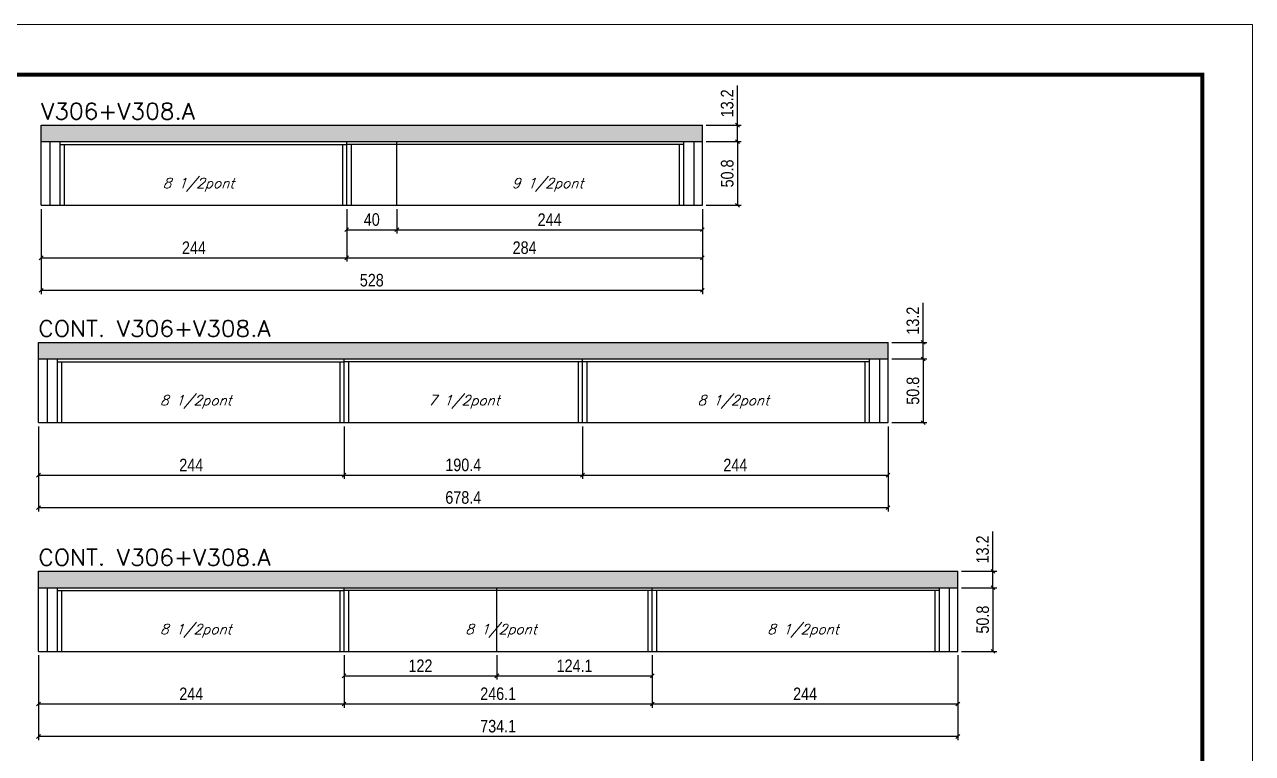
# Model space of a CAD drawing. Extents: x 137137 to 143418, y 10464 to 34486.
# Drawn here: x 137642 to 138622, y 27012 to 27594 of the extents above; entities that cross this region are included whole.
import ezdxf

# ---------------------------------------------------------------- set-up
doc = ezdxf.new("R2010")
doc.units = 0
doc.linetypes.add('DASHED', pattern=[0.75, 0.5, -0.25])
for name, color, linetype in [('COTA', 241, 'Continuous'), ('Painéis', 200, 'Continuous'), ('SARR_2.2x7', 40, 'Continuous'), ('SARR_3.5x7', 81, 'Continuous'), ('texto', 7, 'Continuous')]:
    doc.layers.add(name, color=color, linetype=linetype)
for name, color, linetype, lineweight in [('Folhas', 255, 'Continuous', 9), ('SARRAFO DE PRESSAO', 251, 'DASHED', 9), ('Texto Seção', 7, 'Continuous', 15)]:
    doc.layers.add(name, color=color, linetype=linetype, lineweight=lineweight)
doc.styles.add('COTA TECNICA', font='techl___.ttf', dxfattribs={"height": 10})
doc.styles.add('REGUA-120', font='ROMANS.shx', dxfattribs={"height": 15})
doc.styles.add('Romans', font='romans.shx')
doc.dimstyles.new('PAINEL', dxfattribs={"dimtxt": 10, "dimasz": 3, "dimexe": 3, "dimexo": 3, "dimgap": 3, "dimtad": 1, "dimdec": 1, "dimzin": 12, "dimdsep": 46, "dimtxsty": 'COTA TECNICA', "dimblk1": 'OBLIQUE', "dimblk2": 'OBLIQUE', "dimsah": 1, "dimcen": 0.9, "dimclrd": 4, "dimclre": 4, "dimclrt": 240, "dimadec": 1, "dimazin": 3, "dimtfac": 1, "dimtdec": 1, "dimtmove": 0, "dimatfit": 3, "dimfxl": 1, "dimtolj": 1, "dimtzin": 12, "dimarcsym": 0})

# ---------------------------------------------------------------- blocks, each defined once
blk = doc.blocks.new('9999999999')
at = {"layer": 'Folhas'}
blk.add_lwpolyline([(98138.98, 34190.21), (99623.98, 34190.21), (99623.98, 35240.21), (98138.98, 35240.21)], close=True, dxfattribs=at)
at = {"layer": 'Folhas', "color": 30, "const_width": 3}
blk.add_lwpolyline([(98213.98, 34230.21), (99583.98, 34230.21), (99583.98, 35200.21), (98213.98, 35200.21)], close=True, dxfattribs=at)
blk = doc.blocks.new('_Oblique')
at = {"color": 0, "linetype": 'ByBlock', "lineweight": -2}
blk.add_line((-0.5, -0.5), (0.5, 0.5), dxfattribs=at)
blk = doc.blocks.new('*D723')
at = {"layer": 'COTA', "color": 4, "lineweight": -2, "ltscale": 25, "transparency": 16777216}
for p, q in [((137655.14, 27447.04), (137655.14, 27379.08)), ((138183.14, 27447.04), (138183.14, 27379.08)), ((138183.14, 27382.08), (137655.14, 27382.08))]:
    blk.add_line(p, q, dxfattribs=at)
at = {"layer": 'Defpoints', "color": 0, "ltscale": 25, "transparency": 16777216}
for p in [(137655.14, 27450.04), (138183.14, 27450.04), (137655.14, 27382.08)]:
    blk.add_point(p, dxfattribs=at)
at = {"layer": 'COTA', "color": 4, "lineweight": -2, "ltscale": 25, "transparency": 16777216, "xscale": 3, "yscale": 3, "zscale": 3, "rotation": 180}
blk.add_blockref('_Oblique', (137655.14, 27382.08), dxfattribs=at)
at = {"layer": 'COTA', "color": 4, "lineweight": -2, "ltscale": 25, "transparency": 16777216, "xscale": 3, "yscale": 3, "zscale": 3}
blk.add_blockref('_Oblique', (138183.14, 27382.08), dxfattribs=at)
at = {"layer": 'COTA', "color": 240, "ltscale": 25, "transparency": 16777216, "insert": (137919.14, 27390.21), "char_height": 10, "attachment_point": 5, "style": 'COTA TECNICA'}
blk.add_mtext('\\A1;528', dxfattribs=at)
blk = doc.blocks.new('*D724')
at = {"layer": 'COTA', "color": 4, "lineweight": -2, "ltscale": 25, "transparency": 16777216}
for p, q in [((137655.14, 27447.04), (137655.14, 27405.07)), ((137899.14, 27447.04), (137899.14, 27405.07)), ((137655.14, 27408.07), (137899.14, 27408.07))]:
    blk.add_line(p, q, dxfattribs=at)
at = {"layer": 'Defpoints', "color": 0, "ltscale": 25, "transparency": 16777216}
for p in [(137655.14, 27450.04), (137899.14, 27450.04), (137899.14, 27408.07)]:
    blk.add_point(p, dxfattribs=at)
at = {"layer": 'COTA', "color": 4, "lineweight": -2, "ltscale": 25, "transparency": 16777216, "xscale": 3, "yscale": 3, "zscale": 3, "rotation": 180}
blk.add_blockref('_Oblique', (137655.14, 27408.07), dxfattribs=at)
at = {"layer": 'COTA', "color": 4, "lineweight": -2, "ltscale": 25, "transparency": 16777216, "xscale": 3, "yscale": 3, "zscale": 3}
blk.add_blockref('_Oblique', (137899.14, 27408.07), dxfattribs=at)
at = {"layer": 'COTA', "color": 240, "ltscale": 25, "transparency": 16777216, "insert": (137777.14, 27416.14), "char_height": 10, "attachment_point": 5, "style": 'COTA TECNICA'}
blk.add_mtext('\\A1;244', dxfattribs=at)
blk = doc.blocks.new('*D725')
at = {"layer": 'COTA', "color": 4, "lineweight": -2, "ltscale": 25, "transparency": 16777216}
for p, q in [((137899.14, 27447.04), (137899.14, 27405.07)), ((138183.14, 27447.04), (138183.14, 27405.07)), ((137899.14, 27408.07), (138183.14, 27408.07))]:
    blk.add_line(p, q, dxfattribs=at)
at = {"layer": 'Defpoints', "color": 0, "ltscale": 25, "transparency": 16777216}
for p in [(137899.14, 27450.04), (138183.14, 27450.04), (138183.14, 27408.07)]:
    blk.add_point(p, dxfattribs=at)
at = {"layer": 'COTA', "color": 4, "lineweight": -2, "ltscale": 25, "transparency": 16777216, "xscale": 3, "yscale": 3, "zscale": 3, "rotation": 180}
blk.add_blockref('_Oblique', (137899.14, 27408.07), dxfattribs=at)
at = {"layer": 'COTA', "color": 4, "lineweight": -2, "ltscale": 25, "transparency": 16777216, "xscale": 3, "yscale": 3, "zscale": 3}
blk.add_blockref('_Oblique', (138183.14, 27408.07), dxfattribs=at)
at = {"layer": 'COTA', "color": 240, "ltscale": 25, "transparency": 16777216, "insert": (138041.14, 27416.16), "char_height": 10, "attachment_point": 5, "style": 'COTA TECNICA'}
blk.add_mtext('\\A1;284', dxfattribs=at)
blk = doc.blocks.new('*D726')
at = {"layer": 'COTA', "color": 4, "lineweight": -2, "ltscale": 25, "transparency": 16777216}
for p, q in [((137899.14, 27447.04), (137899.14, 27427.52)), ((137939.14, 27447.04), (137939.14, 27427.52)), ((137899.14, 27430.52), (137939.14, 27430.52))]:
    blk.add_line(p, q, dxfattribs=at)
at = {"layer": 'Defpoints', "color": 0, "ltscale": 25, "transparency": 16777216}
for p in [(137899.14, 27450.04), (137939.14, 27450.04), (137939.14, 27430.52)]:
    blk.add_point(p, dxfattribs=at)
at = {"layer": 'COTA', "color": 4, "lineweight": -2, "ltscale": 25, "transparency": 16777216, "xscale": 3, "yscale": 3, "zscale": 3, "rotation": 180}
blk.add_blockref('_Oblique', (137899.14, 27430.52), dxfattribs=at)
at = {"layer": 'COTA', "color": 4, "lineweight": -2, "ltscale": 25, "transparency": 16777216, "xscale": 3, "yscale": 3, "zscale": 3}
blk.add_blockref('_Oblique', (137939.14, 27430.52), dxfattribs=at)
at = {"layer": 'COTA', "color": 240, "ltscale": 25, "transparency": 16777216, "insert": (137919.14, 27438.62), "char_height": 10, "attachment_point": 5, "style": 'COTA TECNICA'}
blk.add_mtext('\\A1;40', dxfattribs=at)
blk = doc.blocks.new('*D727')
at = {"layer": 'COTA', "color": 4, "lineweight": -2, "ltscale": 25, "transparency": 16777216}
for p, q in [((137939.14, 27447.04), (137939.14, 27427.52)), ((138183.14, 27447.04), (138183.14, 27427.52)), ((137939.14, 27430.52), (138183.14, 27430.52))]:
    blk.add_line(p, q, dxfattribs=at)
at = {"layer": 'Defpoints', "color": 0, "ltscale": 25, "transparency": 16777216}
for p in [(137939.14, 27450.04), (138183.14, 27450.04), (138183.14, 27430.52)]:
    blk.add_point(p, dxfattribs=at)
at = {"layer": 'COTA', "color": 4, "lineweight": -2, "ltscale": 25, "transparency": 16777216, "xscale": 3, "yscale": 3, "zscale": 3, "rotation": 180}
blk.add_blockref('_Oblique', (137939.14, 27430.52), dxfattribs=at)
at = {"layer": 'COTA', "color": 4, "lineweight": -2, "ltscale": 25, "transparency": 16777216, "xscale": 3, "yscale": 3, "zscale": 3}
blk.add_blockref('_Oblique', (138183.14, 27430.52), dxfattribs=at)
at = {"layer": 'COTA', "color": 240, "ltscale": 25, "transparency": 16777216, "insert": (138061.14, 27438.59), "char_height": 10, "attachment_point": 5, "style": 'COTA TECNICA'}
blk.add_mtext('\\A1;244', dxfattribs=at)
blk = doc.blocks.new('*D707')
at = {"layer": 'COTA', "color": 4, "lineweight": -2, "ltscale": 25, "transparency": 16777216}
for p, q in [((138186.14, 27500.84), (138214.13, 27500.84)), ((138211.13, 27500.84), (138211.13, 27450.04)), ((138186.14, 27450.04), (138214.13, 27450.04))]:
    blk.add_line(p, q, dxfattribs=at)
at = {"layer": 'Defpoints', "color": 0, "ltscale": 25, "transparency": 16777216}
for p in [(138183.14, 27500.84), (138183.14, 27450.04), (138211.13, 27450.04)]:
    blk.add_point(p, dxfattribs=at)
at = {"layer": 'COTA', "color": 4, "lineweight": -2, "ltscale": 25, "transparency": 16777216, "xscale": 3, "yscale": 3, "zscale": 3}
for p, rotation in [((138211.13, 27500.84), 90), ((138211.13, 27450.04), 270)]:
    blk.add_blockref('_Oblique', p, dxfattribs=dict(at, rotation=rotation))
at = {"layer": 'COTA', "color": 240, "ltscale": 25, "transparency": 16777216, "insert": (138203, 27475.44), "char_height": 10, "attachment_point": 5, "rotation": 90, "style": 'COTA TECNICA'}
blk.add_mtext('\\A1;50.8', dxfattribs=at)
blk = doc.blocks.new('*D708')
at = {"layer": 'COTA', "color": 4, "lineweight": -2, "ltscale": 25, "transparency": 16777216}
for p, q in [((138211.13, 27514.04), (138211.13, 27545.78)), ((138186.14, 27514.04), (138214.13, 27514.04)), ((138211.13, 27500.84), (138211.13, 27514.04)), ((138186.14, 27500.84), (138214.13, 27500.84))]:
    blk.add_line(p, q, dxfattribs=at)
at = {"layer": 'Defpoints', "color": 0, "ltscale": 25, "transparency": 16777216}
for p in [(138183.14, 27514.04), (138211.13, 27514.04), (138183.14, 27500.84)]:
    blk.add_point(p, dxfattribs=at)
at = {"layer": 'COTA', "color": 4, "lineweight": -2, "ltscale": 25, "transparency": 16777216, "xscale": 3, "yscale": 3, "zscale": 3}
for p, rotation in [((138211.13, 27514.04), 90), ((138211.13, 27500.84), 270)]:
    blk.add_blockref('_Oblique', p, dxfattribs=dict(at, rotation=rotation))
at = {"layer": 'COTA', "color": 240, "ltscale": 25, "transparency": 16777216, "insert": (138202.91, 27531.41), "char_height": 10, "attachment_point": 5, "rotation": 90, "style": 'COTA TECNICA'}
blk.add_mtext('\\A1;13.2', dxfattribs=at)
blk = doc.blocks.new('*D709')
at = {"layer": 'COTA', "color": 4, "lineweight": -2, "ltscale": 25, "transparency": 16777216}
for p, q in [((137652.99, 27273.56), (137652.99, 27205.6)), ((138331.39, 27273.56), (138331.39, 27205.6)), ((138331.39, 27208.6), (137652.99, 27208.6))]:
    blk.add_line(p, q, dxfattribs=at)
at = {"layer": 'Defpoints', "color": 0, "ltscale": 25, "transparency": 16777216}
for p in [(137652.99, 27276.56), (138331.39, 27276.56), (137652.99, 27208.6)]:
    blk.add_point(p, dxfattribs=at)
at = {"layer": 'COTA', "color": 4, "lineweight": -2, "ltscale": 25, "transparency": 16777216, "xscale": 3, "yscale": 3, "zscale": 3, "rotation": 180}
blk.add_blockref('_Oblique', (137652.99, 27208.6), dxfattribs=at)
at = {"layer": 'COTA', "color": 4, "lineweight": -2, "ltscale": 25, "transparency": 16777216, "xscale": 3, "yscale": 3, "zscale": 3}
blk.add_blockref('_Oblique', (138331.39, 27208.6), dxfattribs=at)
at = {"layer": 'COTA', "color": 240, "ltscale": 25, "transparency": 16777216, "insert": (137992.19, 27216.73), "char_height": 10, "attachment_point": 5, "style": 'COTA TECNICA'}
blk.add_mtext('\\A1;678.4', dxfattribs=at)
blk = doc.blocks.new('*D710')
at = {"layer": 'COTA', "color": 4, "lineweight": -2, "ltscale": 25, "transparency": 16777216}
for p, q in [((137652.99, 27273.56), (137652.99, 27231.59)), ((137896.99, 27273.56), (137896.99, 27231.59)), ((137652.99, 27234.59), (137896.99, 27234.59))]:
    blk.add_line(p, q, dxfattribs=at)
at = {"layer": 'Defpoints', "color": 0, "ltscale": 25, "transparency": 16777216}
for p in [(137652.99, 27276.56), (137896.99, 27276.56), (137896.99, 27234.59)]:
    blk.add_point(p, dxfattribs=at)
at = {"layer": 'COTA', "color": 4, "lineweight": -2, "ltscale": 25, "transparency": 16777216, "xscale": 3, "yscale": 3, "zscale": 3, "rotation": 180}
blk.add_blockref('_Oblique', (137652.99, 27234.59), dxfattribs=at)
at = {"layer": 'COTA', "color": 4, "lineweight": -2, "ltscale": 25, "transparency": 16777216, "xscale": 3, "yscale": 3, "zscale": 3}
blk.add_blockref('_Oblique', (137896.99, 27234.59), dxfattribs=at)
at = {"layer": 'COTA', "color": 240, "ltscale": 25, "transparency": 16777216, "insert": (137774.99, 27242.66), "char_height": 10, "attachment_point": 5, "style": 'COTA TECNICA'}
blk.add_mtext('\\A1;244', dxfattribs=at)
blk = doc.blocks.new('*D711')
at = {"layer": 'COTA', "color": 4, "lineweight": -2, "ltscale": 25, "transparency": 16777216}
for p, q in [((137896.99, 27273.56), (137896.99, 27231.59)), ((138087.39, 27273.56), (138087.39, 27231.59)), ((137896.99, 27234.59), (138087.39, 27234.59))]:
    blk.add_line(p, q, dxfattribs=at)
at = {"layer": 'Defpoints', "color": 0, "ltscale": 25, "transparency": 16777216}
for p in [(137896.99, 27276.56), (138087.39, 27276.56), (138087.39, 27234.59)]:
    blk.add_point(p, dxfattribs=at)
at = {"layer": 'COTA', "color": 4, "lineweight": -2, "ltscale": 25, "transparency": 16777216, "xscale": 3, "yscale": 3, "zscale": 3, "rotation": 180}
blk.add_blockref('_Oblique', (137896.99, 27234.59), dxfattribs=at)
at = {"layer": 'COTA', "color": 4, "lineweight": -2, "ltscale": 25, "transparency": 16777216, "xscale": 3, "yscale": 3, "zscale": 3}
blk.add_blockref('_Oblique', (138087.39, 27234.59), dxfattribs=at)
at = {"layer": 'COTA', "color": 240, "ltscale": 25, "transparency": 16777216, "insert": (137992.19, 27242.72), "char_height": 10, "attachment_point": 5, "style": 'COTA TECNICA'}
blk.add_mtext('\\A1;190.4', dxfattribs=at)
blk = doc.blocks.new('*D712')
at = {"layer": 'COTA', "color": 4, "lineweight": -2, "ltscale": 25, "transparency": 16777216}
for p, q in [((138087.39, 27273.56), (138087.39, 27231.59)), ((138331.39, 27273.56), (138331.39, 27231.59)), ((138087.39, 27234.59), (138331.39, 27234.59))]:
    blk.add_line(p, q, dxfattribs=at)
at = {"layer": 'Defpoints', "color": 0, "ltscale": 25, "transparency": 16777216}
for p in [(138087.39, 27276.56), (138331.39, 27276.56), (138331.39, 27234.59)]:
    blk.add_point(p, dxfattribs=at)
at = {"layer": 'COTA', "color": 4, "lineweight": -2, "ltscale": 25, "transparency": 16777216, "xscale": 3, "yscale": 3, "zscale": 3, "rotation": 180}
blk.add_blockref('_Oblique', (138087.39, 27234.59), dxfattribs=at)
at = {"layer": 'COTA', "color": 4, "lineweight": -2, "ltscale": 25, "transparency": 16777216, "xscale": 3, "yscale": 3, "zscale": 3}
blk.add_blockref('_Oblique', (138331.39, 27234.59), dxfattribs=at)
at = {"layer": 'COTA', "color": 240, "ltscale": 25, "transparency": 16777216, "insert": (138209.39, 27242.66), "char_height": 10, "attachment_point": 5, "style": 'COTA TECNICA'}
blk.add_mtext('\\A1;244', dxfattribs=at)
blk = doc.blocks.new('*D713')
at = {"layer": 'COTA', "color": 4, "lineweight": -2, "ltscale": 25, "transparency": 16777216}
for p, q in [((138334.39, 27327.36), (138362.38, 27327.36)), ((138359.38, 27327.36), (138359.38, 27276.56)), ((138334.39, 27276.56), (138362.38, 27276.56))]:
    blk.add_line(p, q, dxfattribs=at)
at = {"layer": 'Defpoints', "color": 0, "ltscale": 25, "transparency": 16777216}
for p in [(138331.39, 27327.36), (138331.39, 27276.56), (138359.38, 27276.56)]:
    blk.add_point(p, dxfattribs=at)
at = {"layer": 'COTA', "color": 4, "lineweight": -2, "ltscale": 25, "transparency": 16777216, "xscale": 3, "yscale": 3, "zscale": 3}
for p, rotation in [((138359.38, 27327.36), 90), ((138359.38, 27276.56), 270)]:
    blk.add_blockref('_Oblique', p, dxfattribs=dict(at, rotation=rotation))
at = {"layer": 'COTA', "color": 240, "ltscale": 25, "transparency": 16777216, "insert": (138351.25, 27301.96), "char_height": 10, "attachment_point": 5, "rotation": 90, "style": 'COTA TECNICA'}
blk.add_mtext('\\A1;50.8', dxfattribs=at)
blk = doc.blocks.new('*D714')
at = {"layer": 'COTA', "color": 4, "lineweight": -2, "ltscale": 25, "transparency": 16777216}
for p, q in [((138359.38, 27340.56), (138359.38, 27372.3)), ((138334.39, 27340.56), (138362.38, 27340.56)), ((138359.38, 27327.36), (138359.38, 27340.56)), ((138334.39, 27327.36), (138362.38, 27327.36))]:
    blk.add_line(p, q, dxfattribs=at)
at = {"layer": 'Defpoints', "color": 0, "ltscale": 25, "transparency": 16777216}
for p in [(138331.39, 27340.56), (138359.38, 27340.56), (138331.39, 27327.36)]:
    blk.add_point(p, dxfattribs=at)
at = {"layer": 'COTA', "color": 4, "lineweight": -2, "ltscale": 25, "transparency": 16777216, "xscale": 3, "yscale": 3, "zscale": 3}
for p, rotation in [((138359.38, 27340.56), 90), ((138359.38, 27327.36), 270)]:
    blk.add_blockref('_Oblique', p, dxfattribs=dict(at, rotation=rotation))
at = {"layer": 'COTA', "color": 240, "ltscale": 25, "transparency": 16777216, "insert": (138351.16, 27357.93), "char_height": 10, "attachment_point": 5, "rotation": 90, "style": 'COTA TECNICA'}
blk.add_mtext('\\A1;13.2', dxfattribs=at)
blk = doc.blocks.new('*D715')
at = {"layer": 'COTA', "color": 4, "lineweight": -2, "ltscale": 25, "transparency": 16777216}
for p, q in [((137652.99, 27090.89), (137652.99, 27022.93)), ((138387.09, 27090.89), (138387.09, 27022.93)), ((138387.09, 27025.93), (137652.99, 27025.93))]:
    blk.add_line(p, q, dxfattribs=at)
at = {"layer": 'Defpoints', "color": 0, "ltscale": 25, "transparency": 16777216}
for p in [(137652.99, 27093.89), (138387.09, 27093.89), (137652.99, 27025.93)]:
    blk.add_point(p, dxfattribs=at)
at = {"layer": 'COTA', "color": 4, "lineweight": -2, "ltscale": 25, "transparency": 16777216, "xscale": 3, "yscale": 3, "zscale": 3, "rotation": 180}
blk.add_blockref('_Oblique', (137652.99, 27025.93), dxfattribs=at)
at = {"layer": 'COTA', "color": 4, "lineweight": -2, "ltscale": 25, "transparency": 16777216, "xscale": 3, "yscale": 3, "zscale": 3}
blk.add_blockref('_Oblique', (138387.09, 27025.93), dxfattribs=at)
at = {"layer": 'COTA', "color": 240, "ltscale": 25, "transparency": 16777216, "insert": (138020.04, 27034.15), "char_height": 10, "attachment_point": 5, "style": 'COTA TECNICA'}
blk.add_mtext('\\A1;734.1', dxfattribs=at)
blk = doc.blocks.new('*D716')
at = {"layer": 'COTA', "color": 4, "lineweight": -2, "ltscale": 25, "transparency": 16777216}
for p, q in [((137652.99, 27090.89), (137652.99, 27048.92)), ((137896.99, 27090.89), (137896.99, 27048.92)), ((137652.99, 27051.92), (137896.99, 27051.92))]:
    blk.add_line(p, q, dxfattribs=at)
at = {"layer": 'Defpoints', "color": 0, "ltscale": 25, "transparency": 16777216}
for p in [(137652.99, 27093.89), (137896.99, 27093.89), (137896.99, 27051.92)]:
    blk.add_point(p, dxfattribs=at)
at = {"layer": 'COTA', "color": 4, "lineweight": -2, "ltscale": 25, "transparency": 16777216, "xscale": 3, "yscale": 3, "zscale": 3, "rotation": 180}
blk.add_blockref('_Oblique', (137652.99, 27051.92), dxfattribs=at)
at = {"layer": 'COTA', "color": 4, "lineweight": -2, "ltscale": 25, "transparency": 16777216, "xscale": 3, "yscale": 3, "zscale": 3}
blk.add_blockref('_Oblique', (137896.99, 27051.92), dxfattribs=at)
at = {"layer": 'COTA', "color": 240, "ltscale": 25, "transparency": 16777216, "insert": (137774.99, 27059.99), "char_height": 10, "attachment_point": 5, "style": 'COTA TECNICA'}
blk.add_mtext('\\A1;244', dxfattribs=at)
blk = doc.blocks.new('*D717')
at = {"layer": 'COTA', "color": 4, "lineweight": -2, "ltscale": 25, "transparency": 16777216}
for p, q in [((137896.99, 27090.89), (137896.99, 27048.92)), ((138143.09, 27090.89), (138143.09, 27048.92)), ((137896.99, 27051.92), (138143.09, 27051.92))]:
    blk.add_line(p, q, dxfattribs=at)
at = {"layer": 'Defpoints', "color": 0, "ltscale": 25, "transparency": 16777216}
for p in [(137896.99, 27093.89), (138143.09, 27093.89), (138143.09, 27051.92)]:
    blk.add_point(p, dxfattribs=at)
at = {"layer": 'COTA', "color": 4, "lineweight": -2, "ltscale": 25, "transparency": 16777216, "xscale": 3, "yscale": 3, "zscale": 3, "rotation": 180}
blk.add_blockref('_Oblique', (137896.99, 27051.92), dxfattribs=at)
at = {"layer": 'COTA', "color": 4, "lineweight": -2, "ltscale": 25, "transparency": 16777216, "xscale": 3, "yscale": 3, "zscale": 3}
blk.add_blockref('_Oblique', (138143.09, 27051.92), dxfattribs=at)
at = {"layer": 'COTA', "color": 240, "ltscale": 25, "transparency": 16777216, "insert": (138020.04, 27060.02), "char_height": 10, "attachment_point": 5, "style": 'COTA TECNICA'}
blk.add_mtext('\\A1;246.1', dxfattribs=at)
blk = doc.blocks.new('*D718')
at = {"layer": 'COTA', "color": 4, "lineweight": -2, "ltscale": 25, "transparency": 16777216}
for p, q in [((138143.09, 27090.89), (138143.09, 27048.92)), ((138387.09, 27090.89), (138387.09, 27048.92)), ((138143.09, 27051.92), (138387.09, 27051.92))]:
    blk.add_line(p, q, dxfattribs=at)
at = {"layer": 'Defpoints', "color": 0, "ltscale": 25, "transparency": 16777216}
for p in [(138143.09, 27093.89), (138387.09, 27093.89), (138387.09, 27051.92)]:
    blk.add_point(p, dxfattribs=at)
at = {"layer": 'COTA', "color": 4, "lineweight": -2, "ltscale": 25, "transparency": 16777216, "xscale": 3, "yscale": 3, "zscale": 3, "rotation": 180}
blk.add_blockref('_Oblique', (138143.09, 27051.92), dxfattribs=at)
at = {"layer": 'COTA', "color": 4, "lineweight": -2, "ltscale": 25, "transparency": 16777216, "xscale": 3, "yscale": 3, "zscale": 3}
blk.add_blockref('_Oblique', (138387.09, 27051.92), dxfattribs=at)
at = {"layer": 'COTA', "color": 240, "ltscale": 25, "transparency": 16777216, "insert": (138265.09, 27059.99), "char_height": 10, "attachment_point": 5, "style": 'COTA TECNICA'}
blk.add_mtext('\\A1;244', dxfattribs=at)
blk = doc.blocks.new('*D719')
at = {"layer": 'COTA', "color": 4, "lineweight": -2, "ltscale": 25, "transparency": 16777216}
for p, q in [((138390.09, 27144.69), (138418.08, 27144.69)), ((138415.08, 27144.69), (138415.08, 27093.89)), ((138390.09, 27093.89), (138418.08, 27093.89))]:
    blk.add_line(p, q, dxfattribs=at)
at = {"layer": 'Defpoints', "color": 0, "ltscale": 25, "transparency": 16777216}
for p in [(138387.09, 27144.69), (138387.09, 27093.89), (138415.08, 27093.89)]:
    blk.add_point(p, dxfattribs=at)
at = {"layer": 'COTA', "color": 4, "lineweight": -2, "ltscale": 25, "transparency": 16777216, "xscale": 3, "yscale": 3, "zscale": 3}
for p, rotation in [((138415.08, 27144.69), 90), ((138415.08, 27093.89), 270)]:
    blk.add_blockref('_Oblique', p, dxfattribs=dict(at, rotation=rotation))
at = {"layer": 'COTA', "color": 240, "ltscale": 25, "transparency": 16777216, "insert": (138406.95, 27119.29), "char_height": 10, "attachment_point": 5, "rotation": 90, "style": 'COTA TECNICA'}
blk.add_mtext('\\A1;50.8', dxfattribs=at)
blk = doc.blocks.new('*D720')
at = {"layer": 'COTA', "color": 4, "lineweight": -2, "ltscale": 25, "transparency": 16777216}
for p, q in [((138415.08, 27157.89), (138415.08, 27189.62)), ((138390.09, 27157.89), (138418.08, 27157.89)), ((138415.08, 27144.69), (138415.08, 27157.89)), ((138390.09, 27144.69), (138418.08, 27144.69))]:
    blk.add_line(p, q, dxfattribs=at)
at = {"layer": 'Defpoints', "color": 0, "ltscale": 25, "transparency": 16777216}
for p in [(138387.09, 27157.89), (138415.08, 27157.89), (138387.09, 27144.69)]:
    blk.add_point(p, dxfattribs=at)
at = {"layer": 'COTA', "color": 4, "lineweight": -2, "ltscale": 25, "transparency": 16777216, "xscale": 3, "yscale": 3, "zscale": 3}
for p, rotation in [((138415.08, 27157.89), 90), ((138415.08, 27144.69), 270)]:
    blk.add_blockref('_Oblique', p, dxfattribs=dict(at, rotation=rotation))
at = {"layer": 'COTA', "color": 240, "ltscale": 25, "transparency": 16777216, "insert": (138406.86, 27175.26), "char_height": 10, "attachment_point": 5, "rotation": 90, "style": 'COTA TECNICA'}
blk.add_mtext('\\A1;13.2', dxfattribs=at)
blk = doc.blocks.new('*D721')
at = {"layer": 'COTA', "color": 4, "lineweight": -2, "ltscale": 25, "transparency": 16777216}
for p, q in [((137896.99, 27090.89), (137896.99, 27071.35)), ((138018.99, 27090.89), (138018.99, 27071.35)), ((137896.99, 27074.35), (138018.99, 27074.35))]:
    blk.add_line(p, q, dxfattribs=at)
at = {"layer": 'Defpoints', "color": 0, "ltscale": 25, "transparency": 16777216}
for p in [(137896.99, 27093.89), (138018.99, 27093.89), (138018.99, 27074.35)]:
    blk.add_point(p, dxfattribs=at)
at = {"layer": 'COTA', "color": 4, "lineweight": -2, "ltscale": 25, "transparency": 16777216, "xscale": 3, "yscale": 3, "zscale": 3, "rotation": 180}
blk.add_blockref('_Oblique', (137896.99, 27074.35), dxfattribs=at)
at = {"layer": 'COTA', "color": 4, "lineweight": -2, "ltscale": 25, "transparency": 16777216, "xscale": 3, "yscale": 3, "zscale": 3}
blk.add_blockref('_Oblique', (138018.99, 27074.35), dxfattribs=at)
at = {"layer": 'COTA', "color": 240, "ltscale": 25, "transparency": 16777216, "insert": (137957.99, 27082.41), "char_height": 10, "attachment_point": 5, "style": 'COTA TECNICA'}
blk.add_mtext('\\A1;122', dxfattribs=at)
blk = doc.blocks.new('*D722')
at = {"layer": 'COTA', "color": 4, "lineweight": -2, "ltscale": 25, "transparency": 16777216}
for p, q in [((138018.99, 27090.89), (138018.99, 27071.35)), ((138143.09, 27090.89), (138143.09, 27071.35)), ((138018.99, 27074.35), (138143.09, 27074.35))]:
    blk.add_line(p, q, dxfattribs=at)
at = {"layer": 'Defpoints', "color": 0, "ltscale": 25, "transparency": 16777216}
for p in [(138018.99, 27093.89), (138143.09, 27093.89), (138143.09, 27074.35)]:
    blk.add_point(p, dxfattribs=at)
at = {"layer": 'COTA', "color": 4, "lineweight": -2, "ltscale": 25, "transparency": 16777216, "xscale": 3, "yscale": 3, "zscale": 3, "rotation": 180}
blk.add_blockref('_Oblique', (138018.99, 27074.35), dxfattribs=at)
at = {"layer": 'COTA', "color": 4, "lineweight": -2, "ltscale": 25, "transparency": 16777216, "xscale": 3, "yscale": 3, "zscale": 3}
blk.add_blockref('_Oblique', (138143.09, 27074.35), dxfattribs=at)
at = {"layer": 'COTA', "color": 240, "ltscale": 25, "transparency": 16777216, "insert": (138081.04, 27082.42), "char_height": 10, "attachment_point": 5, "style": 'COTA TECNICA'}
blk.add_mtext('\\A1;124.1', dxfattribs=at)

msp = doc.modelspace()

# ---------------------------------------------------------------- hatches: boundary and pattern name
at = {"layer": 'COTA', "linetype": 'ByBlock'}
h = msp.add_hatch(dxfattribs=at)
h.set_pattern_fill('AR-CONC', color=256, scale=0.03)
h.set_pattern_definition([(50, (-1596.3504, -5678.5823), (5.46554007, -0.47817257), [0.5715, -6.2865]), (355, (-1596.3504, -5678.5823), (-1.05730264, 5.73170536), [0.4572, -5.02921753]), (100.4514447, (-1595.895, -5678.622), (4.40823741, 5.25353256), [0.48570026, -5.34270734]), (46.1842, (-1596.3504, -5677.058), (8.13237123, -1.26126984), [0.85725, -9.42975]), (96.6355576, (-1595.673, -5677.1634), (7.122124, 7.42278374), [0.7285507, -8.01406824]), (351.184151, (-1596.35, -5677.058), (7.122124, 7.42278374), [0.685799, -7.54379196]), (21, (-1595.5884, -5677.4393), (4.54843174, -3.06795595), [0.5715, -6.2865]), (326, (-1595.5884, -5677.4393), (1.85406085, 5.52563898), [0.4572, -5.0292]), (71.451445, (-1595.2094, -5677.695), (6.40249258, 2.45768307), [0.48570026, -5.34269813]), (37.5, (-1596.3504, -5678.5823), (0.092658098, 2.536651166), [0, -4.96824, 0, -5.1054, 0, -5.04825]), (7.5, (-1596.3504, -5678.5823), (2.004589875, 3.005417245), [0, -2.91084, 0, -4.85394, 0, -1.92405]), (327.5, (-1598.0497, -5678.5823), (4.067717855, -0.17186232), [0, -1.905, 0, -5.9436, 0, -7.8867]), (317.5, (-1598.8117, -5678.5823), (4.44387544, 0.76279473), [0, -2.4765, 0, -3.94716, 0, -5.6007])])
h.paths.add_polyline_path([(138183.14, 27500.84), (138183.14, 27514.04), (137655.14, 27514.04), (137655.14, 27500.84)])
h = msp.add_hatch(dxfattribs=at)
h.set_pattern_fill('AR-CONC', color=256, scale=0.03)
h.set_pattern_definition([(50, (-1598.5, -5852.061), (5.46554007, -0.47817257), [0.5715, -6.2865]), (355, (-1598.5, -5852.061), (-1.05730264, 5.73170536), [0.4572, -5.02921753]), (100.4514447, (-1598.0445, -5852.101), (4.40823741, 5.25353256), [0.48570026, -5.34270734]), (46.1842, (-1598.5, -5850.537), (8.13237123, -1.26126984), [0.85725, -9.42975]), (96.6355576, (-1597.822, -5850.642), (7.122124, 7.42278374), [0.7285507, -8.01406824]), (351.184151, (-1598.5, -5850.537), (7.122124, 7.42278374), [0.685799, -7.54379196]), (21, (-1597.738, -5850.918), (4.54843174, -3.06795595), [0.5715, -6.2865]), (326, (-1597.738, -5850.918), (1.85406085, 5.52563898), [0.4572, -5.0292]), (71.451445, (-1597.359, -5851.174), (6.40249258, 2.45768307), [0.48570026, -5.34269813]), (37.5, (-1598.5, -5852.0612), (0.092658098, 2.536651166), [0, -4.96824, 0, -5.1054, 0, -5.04825]), (7.5, (-1598.5, -5852.0612), (2.004589875, 3.005417245), [0, -2.91084, 0, -4.85394, 0, -1.92405]), (327.5, (-1600.1993, -5852.0612), (4.067717855, -0.17186232), [0, -1.905, 0, -5.9436, 0, -7.8867]), (317.5, (-1600.9613, -5852.0612), (4.44387544, 0.76279473), [0, -2.4765, 0, -3.94716, 0, -5.6007])])
h.paths.add_polyline_path([(138331.39, 27327.36), (138331.39, 27340.56), (137652.99, 27340.56), (137652.99, 27327.36)])
h = msp.add_hatch(dxfattribs=at)
h.set_pattern_fill('AR-CONC', color=256, scale=0.03)
h.set_pattern_definition([(50, (-1598.5, -6034.733), (5.46554007, -0.47817257), [0.5715, -6.2865]), (355, (-1598.5, -6034.733), (-1.05730264, 5.73170536), [0.4572, -5.02921753]), (100.4514447, (-1598.0445, -6034.773), (4.40823741, 5.25353256), [0.48570026, -5.34270734]), (46.1842, (-1598.5, -6033.209), (8.13237123, -1.26126984), [0.85725, -9.42975]), (96.6355576, (-1597.822, -6033.314), (7.122124, 7.42278374), [0.7285507, -8.01406824]), (351.184151, (-1598.5, -6033.209), (7.122124, 7.42278374), [0.685799, -7.54379196]), (21, (-1597.738, -6033.59), (4.54843174, -3.06795595), [0.5715, -6.2865]), (326, (-1597.738, -6033.59), (1.85406085, 5.52563898), [0.4572, -5.0292]), (71.451445, (-1597.359, -6033.8456), (6.40249258, 2.45768307), [0.48570026, -5.34269813]), (37.5, (-1598.5, -6034.733), (0.092658098, 2.536651166), [0, -4.96824, 0, -5.1054, 0, -5.04825]), (7.5, (-1598.5, -6034.733), (2.004589875, 3.005417245), [0, -2.91084, 0, -4.85394, 0, -1.92405]), (327.5, (-1600.1993, -6034.733), (4.067717855, -0.17186232), [0, -1.905, 0, -5.9436, 0, -7.8867]), (317.5, (-1600.9613, -6034.733), (4.44387544, 0.76279473), [0, -2.4765, 0, -3.94716, 0, -5.6007])])
h.paths.add_polyline_path([(138387.09, 27144.69), (138387.09, 27157.89), (137652.99, 27157.89), (137652.99, 27144.69)])

# ---------------------------------------------------------------- linework, layer by layer
for p, q in [((137655.14, 27514.04), (138183.14, 27514.04)), ((137655.14, 27500.84), (137655.14, 27514.04)), ((138183.14, 27500.84), (138183.14, 27514.04)), ((137652.99, 27340.56), (138331.39, 27340.56)), ((137652.99, 27327.36), (137652.99, 27340.56)), ((138331.39, 27327.36), (138331.39, 27340.56)), ((137652.99, 27157.89), (138387.09, 27157.89)), ((137652.99, 27144.69), (137652.99, 27157.89)), ((138387.09, 27144.69), (138387.09, 27157.89))]:
    msp.add_line(p, q, dxfattribs=at)
at = {"layer": 'Painéis'}
for p, q in [((137655.14, 27500.84), (138183.14, 27500.84)), ((137655.14, 27450.04), (138183.14, 27450.04)), ((137652.99, 27327.36), (138331.39, 27327.36)), ((137652.99, 27276.56), (138331.39, 27276.56)), ((137652.99, 27144.69), (138387.09, 27144.69)), ((137652.99, 27093.89), (138387.09, 27093.89))]:
    msp.add_line(p, q, dxfattribs=at)
at = {"layer": 'Painéis', "ltscale": 25}
for p, q in [((137655.14, 27450.04), (137655.14, 27500.84)), ((137899.14, 27450.04), (137899.14, 27500.84)), ((137939.14, 27450.04), (137939.14, 27500.84)), ((138183.14, 27450.04), (138183.14, 27500.84)), ((137652.99, 27276.56), (137652.99, 27327.36)), ((137896.99, 27276.56), (137896.99, 27327.36)), ((138087.39, 27276.56), (138087.39, 27327.36)), ((138331.39, 27276.56), (138331.39, 27327.36)), ((137652.99, 27093.89), (137652.99, 27144.69)), ((137896.99, 27093.89), (137896.99, 27144.69)), ((138018.99, 27093.89), (138018.99, 27144.69)), ((138143.09, 27093.89), (138143.09, 27144.69)), ((138387.09, 27093.89), (138387.09, 27144.69))]:
    msp.add_line(p, q, dxfattribs=at)
at = {"layer": 'SARR_2.2x7', "linetype": 'Continuous'}
for p, q in [((137662.14, 27500.84), (137662.14, 27450.04)), ((138176.14, 27500.84), (138176.14, 27450.04)), ((137670.14, 27498.64), (137899.14, 27498.64)), ((138168.14, 27498.64), (137899.14, 27498.64)), ((137659.99, 27327.36), (137659.99, 27276.56)), ((137667.99, 27325.16), (137896.99, 27325.16)), ((138087.39, 27325.16), (137896.99, 27325.16)), ((138316.39, 27325.16), (138087.39, 27325.16)), ((138324.39, 27327.36), (138324.39, 27276.56)), ((137659.99, 27144.69), (137659.99, 27093.89)), ((137667.99, 27142.49), (137896.99, 27142.49)), ((138143.09, 27142.49), (137896.99, 27142.49)), ((138372.09, 27142.49), (138143.09, 27142.49)), ((138380.09, 27144.69), (138380.09, 27093.89))]:
    msp.add_line(p, q, dxfattribs=at)
at = {"layer": 'SARR_3.5x7'}
for p, q in [((137670.14, 27500.84), (137670.14, 27450.04)), ((138168.14, 27500.84), (138168.14, 27450.04)), ((137673.64, 27498.64), (137673.64, 27450.04)), ((137895.64, 27498.64), (137895.64, 27450.04)), ((137902.64, 27498.64), (137902.64, 27450.04)), ((138164.64, 27498.64), (138164.64, 27450.04)), ((137667.99, 27327.36), (137667.99, 27276.56)), ((137671.49, 27325.16), (137671.49, 27276.56)), ((137893.49, 27325.16), (137893.49, 27276.56)), ((137900.49, 27325.16), (137900.49, 27276.56)), ((138083.89, 27325.16), (138083.89, 27276.56)), ((138090.89, 27325.16), (138090.89, 27276.56)), ((138312.89, 27325.16), (138312.89, 27276.56)), ((138316.39, 27327.36), (138316.39, 27276.56)), ((137667.99, 27144.69), (137667.99, 27093.89)), ((137671.49, 27142.49), (137671.49, 27093.89)), ((137893.49, 27142.49), (137893.49, 27093.89)), ((137900.49, 27142.49), (137900.49, 27093.89)), ((138139.59, 27142.49), (138139.59, 27093.89)), ((138146.59, 27142.49), (138146.59, 27093.89)), ((138368.59, 27142.49), (138368.59, 27093.89)), ((138372.09, 27144.69), (138372.09, 27093.89))]:
    msp.add_line(p, q, dxfattribs=at)

# ---------------------------------------------------------------- block references
at = {"layer": 'SARRAFO DE PRESSAO', "color": 6, "linetype": 'ByBlock'}
msp.add_blockref('9999999999', (38998.31, -7645.88), dxfattribs=at)

# ---------------------------------------------------------------- texts
at = {"layer": 'texto', "color": 2, "char_height": 8, "attachment_point": 5, "style": 'Romans'}
for s, insert in [('{\\Q19;\\C256;8 1/2pont}', (137780.75, 27466.49)), ('{\\Q19;\\C256;9 1/2pont}', (138059.5, 27466.49)), ('{\\Q19;\\C256;8 1/2pont}', (137778.6, 27293.01)), ('{\\Q19;\\C256;7 1/2pont}', (137992.74, 27293.01)), ('{\\Q19;\\C256;8 1/2pont}', (138207.75, 27293.01)), ('{\\Q19;\\C256;8 1/2pont}', (137778.6, 27110.34)), ('{\\Q19;\\C256;8 1/2pont}', (138022.31, 27110.34)), ('{\\Q19;\\C256;8 1/2pont}', (138263.45, 27110.34))]:
    msp.add_mtext(s, dxfattribs=dict(at, insert=insert))
at = {"layer": 'Texto Seção', "style": 'REGUA-120', "width": 1.05}
for s, p in [('V306+V308.A', (137655.12, 27518.65)), ('CONT. V306+V308.A', (137652.97, 27345.17)), ('CONT. V306+V308.A', (137652.97, 27162.5))]:
    msp.add_text(s, height=13, dxfattribs=at).set_placement(p)

# ---------------------------------------------------------------- dimensions: what is measured, and where the dimension line sits
at = {"layer": 'COTA', "ltscale": 25}
for base, p1, p2, picture, middle in [((138211.13, 27514.04), (138183.14, 27500.84), (138183.14, 27514.04), '*D708', (138202.91, 27531.41)), ((138211.13, 27450.04), (138183.14, 27500.84), (138183.14, 27450.04), '*D707', (138203, 27475.44)), ((138359.38, 27340.56), (138331.39, 27327.36), (138331.39, 27340.56), '*D714', (138351.16, 27357.93)), ((138359.38, 27276.56), (138331.39, 27327.36), (138331.39, 27276.56), '*D713', (138351.25, 27301.96)), ((138415.08, 27157.89), (138387.09, 27144.69), (138387.09, 27157.89), '*D720', (138406.86, 27175.26)), ((138415.08, 27093.89), (138387.09, 27144.69), (138387.09, 27093.89), '*D719', (138406.95, 27119.29))]:
    dim = msp.add_linear_dim(base=base, p1=p1, p2=p2, angle=90, dimstyle='PAINEL', dxfattribs=at)
    dim.commit()
    dim.dimension.update_dxf_attribs({"geometry": picture, "text_midpoint": middle})
for base, p1, p2, picture, middle in [((137655.14, 27382.08), (138183.14, 27450.04), (137655.14, 27450.04), '*D723', (137919.14, 27390.21)), ((137899.14, 27408.07), (137655.14, 27450.04), (137899.14, 27450.04), '*D724', (137777.14, 27416.14)), ((137939.14, 27430.52), (137899.14, 27450.04), (137939.14, 27450.04), '*D726', (137919.14, 27438.62)), ((137652.99, 27208.6), (138331.39, 27276.56), (137652.99, 27276.56), '*D709', (137992.19, 27216.73)), ((137896.99, 27234.59), (137652.99, 27276.56), (137896.99, 27276.56), '*D710', (137774.99, 27242.66)), ((138087.39, 27234.59), (137896.99, 27276.56), (138087.39, 27276.56), '*D711', (137992.19, 27242.72)), ((137652.99, 27025.93), (138387.09, 27093.89), (137652.99, 27093.89), '*D715', (138020.04, 27034.15)), ((137896.99, 27051.92), (137652.99, 27093.89), (137896.99, 27093.89), '*D716', (137774.99, 27059.99)), ((138143.09, 27051.92), (137896.99, 27093.89), (138143.09, 27093.89), '*D717', (138020.04, 27060.02)), ((138018.99, 27074.35), (137896.99, 27093.89), (138018.99, 27093.89), '*D721', (137957.99, 27082.41))]:
    dim = msp.add_linear_dim(base=base, p1=p1, p2=p2, dimstyle='PAINEL', dxfattribs=at)
    dim.commit()
    dim.dimension.update_dxf_attribs({"geometry": picture, "text_midpoint": middle})
for base, p1, p2, picture, middle in [((138183.14, 27408.07), (137899.14, 27450.04), (138183.14, 27450.04), '*D725', (138041.14, 27416.16)), ((138183.14, 27430.52), (137939.14, 27450.04), (138183.14, 27450.04), '*D727', (138061.14, 27438.59)), ((138331.39, 27234.59), (138087.39, 27276.56), (138331.39, 27276.56), '*D712', (138209.39, 27242.66)), ((138143.09, 27074.35), (138018.99, 27093.89), (138143.09, 27093.89), '*D722', (138081.04, 27082.42)), ((138387.09, 27051.92), (138143.09, 27093.89), (138387.09, 27093.89), '*D718', (138265.09, 27059.99))]:
    dim = msp.add_linear_dim(base=base, p1=p1, p2=p2, dimstyle='PAINEL', override={"dimtmove": 1}, dxfattribs=at)
    dim.commit()
    dim.dimension.update_dxf_attribs({"geometry": picture, "text_midpoint": middle})

doc.saveas('drawing.dxf')
